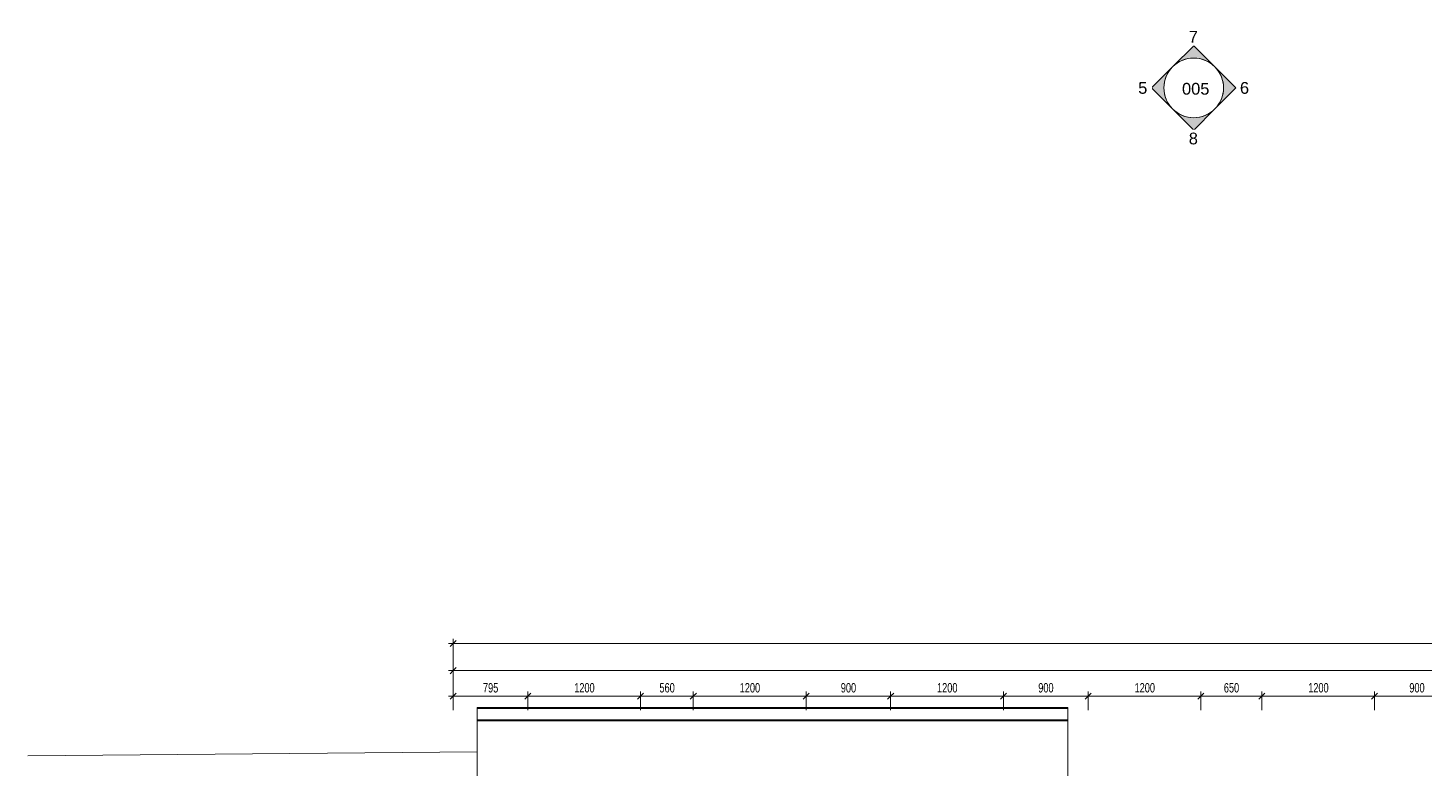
# Model space of a CAD drawing. Header units: millimetres. Extents: x 46521 to 257780, y -45352 to 20466.
# Drawn here: x 48966 to 63824, y -17281 to -9404 of the extents above; entities that cross this region are included whole.
import ezdxf

# ---------------------------------------------------------------- set-up
doc = ezdxf.new("R2010")
doc.units = ezdxf.units.MM
for name, color, linetype, lineweight in [('A-ANNO-DIMS', 211, 'Continuous', 9), ('A-ANNO-DIMS-50', 211, 'Continuous', 9), ('A-ROOF', 132, 'Continuous', 13), ('A-ROOF-OTLN', 132, 'Continuous', 13), ('G-ANNO-SYMB', 111, 'Continuous', 9)]:
    doc.layers.add(name, color=color, linetype=linetype, lineweight=lineweight)
doc.styles.add('Arial', font='arial.ttf', dxfattribs={"height": 125})
doc.styles.add('Arial_2', font='arial.ttf', dxfattribs={"width": 0.7, "height": 100})
doc.dimstyles.new('Vnitřní_-_průhledné', dxfattribs={"dimscale": 304.8, "dimtxt": 102.02594, "dimasz": 0.213255, "dimexe": 0.164042, "dimexo": 0.0625, "dimgap": 0.032808, "dimtad": 1, "dimdec": 0, "dimrnd": 5, "dimzin": 0, "dimdsep": 46, "dimtxsty": 'Arial_2', "dimblk1": 'OBLIQUE', "dimblk2": 'OBLIQUE', "dimsah": 1, "dimcen": 0.09, "dimdle": 0.164042, "dimazin": 0, "dimtfac": 1, "dimtdec": 4, "dimtix": 1, "dimtmove": 0, "dimatfit": 3, "dimfxl": 0.492126, "dimfxlon": 1, "dimtvp": 1, "dimtolj": 1, "dimtzin": 0, "dimarcsym": 2})

# ---------------------------------------------------------------- blocks, each defined once
blk = doc.blocks.new('Pohled - Vyplněná šipka-93341-2NP_DEMOLICE B')
at = {"layer": 'G-ANNO-SYMB'}
blk.add_circle((0, 0), 6.35, dxfattribs=at)
blk = doc.blocks.new('Pohled - Vyplněná šipka-94945-2NP_DEMOLICE B')
at = {"layer": 'G-ANNO-SYMB'}
h = blk.add_hatch(color=256, dxfattribs=at)
edge = h.paths.add_edge_path()
edge.add_line((0, 8.98), (4.49, 4.49))
edge.add_arc((0, 0), 6.35, 45, 135)
edge.add_line((-4.49, 4.49), (0, 8.98))
for p, q in [((0, 8.98), (-4.49, 4.49)), ((0, 8.98), (-4.49, 4.49)), ((4.49, 4.49), (0, 8.98)), ((4.49, 4.49), (0, 8.98))]:
    blk.add_line(p, q, dxfattribs=at)
blk.add_arc((0, 0), 6.35, 45, 135, dxfattribs=at)
blk = doc.blocks.new('DIMBLOCK1-2NP_DEMOLICE B')
at = {"layer": 'A-ANNO-DIMS-50'}
for p, q in [((53491, -16516), (53491, -16466)), ((54287, -16516), (54287, -16466)), ((53441, -16516), (54287, -16516)), ((53491, -16516), (53491, -16666)), ((54287, -16516), (54287, -16666))]:
    blk.add_line(p, q, dxfattribs=at)
at = {"layer": 'A-ANNO-DIMS-50', "lineweight": 18}
for p, q in [((53491, -16516), (53524, -16483)), ((54287, -16516), (54319, -16483)), ((53491, -16516), (53459, -16548)), ((54287, -16516), (54254, -16548))]:
    blk.add_line(p, q, dxfattribs=at)
at = {"layer": 'A-ANNO-DIMS-50', "color": 0, "insert": (53809, -16376), "char_height": 100, "width": 192.12, "attachment_point": 1, "line_spacing_factor": 0.941778, "style": 'Arial_2'}
blk.add_mtext('795', dxfattribs=at)
blk = doc.blocks.new('_Oblique')
at = {"color": 0, "linetype": 'ByBlock', "lineweight": -2}
blk.add_line((-0.5, -0.5), (0.5, 0.5), dxfattribs=at)
blk = doc.blocks.new('DIMBLOCK2-2NP_DEMOLICE B')
at = {"layer": 'A-ANNO-DIMS-50'}
for p, q in [((54287, -16516), (54287, -16466)), ((55487, -16516), (55487, -16466)), ((54287, -16516), (55487, -16516)), ((54287, -16516), (54287, -16666)), ((55487, -16516), (55487, -16666))]:
    blk.add_line(p, q, dxfattribs=at)
at = {"layer": 'A-ANNO-DIMS-50', "lineweight": 18}
for p, q in [((54287, -16516), (54319, -16483)), ((55487, -16516), (55519, -16483)), ((54287, -16516), (54254, -16548)), ((55487, -16516), (55454, -16548))]:
    blk.add_line(p, q, dxfattribs=at)
at = {"layer": 'A-ANNO-DIMS-50', "color": 0, "insert": (54780, -16376), "char_height": 100, "width": 256.16, "attachment_point": 1, "line_spacing_factor": 0.941778, "style": 'Arial_2'}
blk.add_mtext('1200', dxfattribs=at)
blk = doc.blocks.new('DIMBLOCK3-2NP_DEMOLICE B')
at = {"layer": 'A-ANNO-DIMS-50'}
for p, q in [((55487, -16516), (55487, -16466)), ((56047, -16516), (56047, -16466)), ((55487, -16516), (56047, -16516)), ((55487, -16516), (55487, -16666)), ((56047, -16516), (56047, -16666))]:
    blk.add_line(p, q, dxfattribs=at)
at = {"layer": 'A-ANNO-DIMS-50', "lineweight": 18}
for p, q in [((55487, -16516), (55519, -16483)), ((56047, -16516), (56080, -16483)), ((55487, -16516), (55454, -16548)), ((56047, -16516), (56015, -16548))]:
    blk.add_line(p, q, dxfattribs=at)
at = {"layer": 'A-ANNO-DIMS-50', "color": 0, "insert": (55687, -16376), "char_height": 100, "width": 192.12, "attachment_point": 1, "line_spacing_factor": 0.941778, "style": 'Arial_2'}
blk.add_mtext('560', dxfattribs=at)
blk = doc.blocks.new('DIMBLOCK4-2NP_DEMOLICE B')
at = {"layer": 'A-ANNO-DIMS-50'}
for p, q in [((56047, -16516), (56047, -16466)), ((57247, -16516), (57247, -16466)), ((56047, -16516), (57247, -16516)), ((56047, -16516), (56047, -16666)), ((57247, -16516), (57247, -16666))]:
    blk.add_line(p, q, dxfattribs=at)
at = {"layer": 'A-ANNO-DIMS-50', "lineweight": 18}
for p, q in [((56047, -16516), (56080, -16483)), ((57247, -16516), (57280, -16483)), ((56047, -16516), (56015, -16548)), ((57247, -16516), (57215, -16548))]:
    blk.add_line(p, q, dxfattribs=at)
at = {"layer": 'A-ANNO-DIMS-50', "color": 0, "insert": (56541, -16376), "char_height": 100, "width": 256.16, "attachment_point": 1, "line_spacing_factor": 0.941778, "style": 'Arial_2'}
blk.add_mtext('1200', dxfattribs=at)
blk = doc.blocks.new('DIMBLOCK5-2NP_DEMOLICE B')
at = {"layer": 'A-ANNO-DIMS-50'}
for p, q in [((57247, -16516), (57247, -16466)), ((58147, -16516), (58147, -16466)), ((57247, -16516), (58147, -16516)), ((57247, -16516), (57247, -16666)), ((58147, -16516), (58147, -16666))]:
    blk.add_line(p, q, dxfattribs=at)
at = {"layer": 'A-ANNO-DIMS-50', "lineweight": 18}
for p, q in [((57247, -16516), (57280, -16483)), ((58147, -16516), (58180, -16483)), ((57247, -16516), (57215, -16548)), ((58147, -16516), (58115, -16548))]:
    blk.add_line(p, q, dxfattribs=at)
at = {"layer": 'A-ANNO-DIMS-50', "color": 0, "insert": (57617, -16376), "char_height": 100, "width": 192.12, "attachment_point": 1, "line_spacing_factor": 0.941778, "style": 'Arial_2'}
blk.add_mtext('900', dxfattribs=at)
blk = doc.blocks.new('DIMBLOCK6-2NP_DEMOLICE B')
at = {"layer": 'A-ANNO-DIMS-50'}
for p, q in [((58147, -16516), (58147, -16466)), ((59347, -16516), (59347, -16466)), ((58147, -16516), (59347, -16516)), ((58147, -16516), (58147, -16666)), ((59347, -16516), (59347, -16666))]:
    blk.add_line(p, q, dxfattribs=at)
at = {"layer": 'A-ANNO-DIMS-50', "lineweight": 18}
for p, q in [((58147, -16516), (58180, -16483)), ((59347, -16516), (59380, -16483)), ((58147, -16516), (58115, -16548)), ((59347, -16516), (59315, -16548))]:
    blk.add_line(p, q, dxfattribs=at)
at = {"layer": 'A-ANNO-DIMS-50', "color": 0, "insert": (58641, -16376), "char_height": 100, "width": 256.16, "attachment_point": 1, "line_spacing_factor": 0.941778, "style": 'Arial_2'}
blk.add_mtext('1200', dxfattribs=at)
blk = doc.blocks.new('DIMBLOCK7-2NP_DEMOLICE B')
at = {"layer": 'A-ANNO-DIMS-50'}
for p, q in [((59347, -16516), (59347, -16466)), ((60249, -16516), (60249, -16466)), ((59347, -16516), (60249, -16516)), ((59347, -16516), (59347, -16666)), ((60249, -16516), (60249, -16666))]:
    blk.add_line(p, q, dxfattribs=at)
at = {"layer": 'A-ANNO-DIMS-50', "lineweight": 18}
for p, q in [((59347, -16516), (59380, -16483)), ((60249, -16516), (60282, -16483)), ((59347, -16516), (59315, -16548)), ((60249, -16516), (60217, -16548))]:
    blk.add_line(p, q, dxfattribs=at)
at = {"layer": 'A-ANNO-DIMS-50', "color": 0, "insert": (59718, -16376), "char_height": 100, "width": 192.12, "attachment_point": 1, "line_spacing_factor": 0.941778, "style": 'Arial_2'}
blk.add_mtext('900', dxfattribs=at)
blk = doc.blocks.new('DIMBLOCK8-2NP_DEMOLICE B')
at = {"layer": 'A-ANNO-DIMS-50'}
for p, q in [((60249, -16516), (60249, -16466)), ((61449, -16516), (61449, -16466)), ((60249, -16516), (61449, -16516)), ((60249, -16516), (60249, -16666)), ((61449, -16516), (61449, -16666))]:
    blk.add_line(p, q, dxfattribs=at)
at = {"layer": 'A-ANNO-DIMS-50', "lineweight": 18}
for p, q in [((60249, -16516), (60282, -16483)), ((61449, -16516), (61482, -16483)), ((60249, -16516), (60217, -16548)), ((61449, -16516), (61417, -16548))]:
    blk.add_line(p, q, dxfattribs=at)
at = {"layer": 'A-ANNO-DIMS-50', "color": 0, "insert": (60743, -16376), "char_height": 100, "width": 256.16, "attachment_point": 1, "line_spacing_factor": 0.941778, "style": 'Arial_2'}
blk.add_mtext('1200', dxfattribs=at)
blk = doc.blocks.new('DIMBLOCK9-2NP_DEMOLICE B')
at = {"layer": 'A-ANNO-DIMS-50'}
for p, q in [((61449, -16516), (61449, -16466)), ((62097, -16516), (62097, -16466)), ((61449, -16516), (62097, -16516)), ((61449, -16516), (61449, -16666)), ((62097, -16516), (62097, -16666))]:
    blk.add_line(p, q, dxfattribs=at)
at = {"layer": 'A-ANNO-DIMS-50', "lineweight": 18}
for p, q in [((61449, -16516), (61482, -16483)), ((62097, -16516), (62130, -16483)), ((61449, -16516), (61417, -16548)), ((62097, -16516), (62065, -16548))]:
    blk.add_line(p, q, dxfattribs=at)
at = {"layer": 'A-ANNO-DIMS-50', "color": 0, "insert": (61693, -16376), "char_height": 100, "width": 192.12, "attachment_point": 1, "line_spacing_factor": 0.941778, "style": 'Arial_2'}
blk.add_mtext('650', dxfattribs=at)
blk = doc.blocks.new('DIMBLOCK10-2NP_DEMOLICE B')
at = {"layer": 'A-ANNO-DIMS-50'}
for p, q in [((62097, -16516), (62097, -16466)), ((63297, -16516), (63297, -16466)), ((62097, -16516), (63297, -16516)), ((62097, -16516), (62097, -16666)), ((63297, -16516), (63297, -16666))]:
    blk.add_line(p, q, dxfattribs=at)
at = {"layer": 'A-ANNO-DIMS-50', "lineweight": 18}
for p, q in [((62097, -16516), (62130, -16483)), ((63297, -16516), (63330, -16483)), ((62097, -16516), (62065, -16548)), ((63297, -16516), (63265, -16548))]:
    blk.add_line(p, q, dxfattribs=at)
at = {"layer": 'A-ANNO-DIMS-50', "color": 0, "insert": (62591, -16376), "char_height": 100, "width": 256.16, "attachment_point": 1, "line_spacing_factor": 0.941778, "style": 'Arial_2'}
blk.add_mtext('1200', dxfattribs=at)
blk = doc.blocks.new('DIMBLOCK11-2NP_DEMOLICE B')
at = {"layer": 'A-ANNO-DIMS-50'}
for p, q in [((63297, -16516), (63297, -16466)), ((64197, -16516), (64197, -16466)), ((63297, -16516), (64197, -16516)), ((63297, -16516), (63297, -16666)), ((64197, -16516), (64197, -16666))]:
    blk.add_line(p, q, dxfattribs=at)
at = {"layer": 'A-ANNO-DIMS-50', "lineweight": 18}
for p, q in [((63297, -16516), (63330, -16483)), ((64197, -16516), (64230, -16483)), ((63297, -16516), (63265, -16548)), ((64197, -16516), (64165, -16548))]:
    blk.add_line(p, q, dxfattribs=at)
at = {"layer": 'A-ANNO-DIMS-50', "color": 0, "insert": (63667, -16376), "char_height": 100, "width": 192.12, "attachment_point": 1, "line_spacing_factor": 0.941778, "style": 'Arial_2'}
blk.add_mtext('900', dxfattribs=at)
blk = doc.blocks.new('DIMBLOCK95-2NP_DEMOLICE B')
at = {"layer": 'A-ANNO-DIMS-50'}
for p, q in [((53491, -16243), (53491, -16193)), ((96390, -16243), (96390, -16193)), ((53441, -16243), (96440, -16243)), ((53491, -16243), (53491, -16393)), ((96390, -16243), (96390, -16393))]:
    blk.add_line(p, q, dxfattribs=at)
at = {"layer": 'A-ANNO-DIMS-50', "lineweight": 18}
for p, q in [((53491, -16243), (53459, -16276)), ((53491, -16243), (53524, -16211)), ((96390, -16243), (96357, -16276)), ((96390, -16243), (96422, -16211))]:
    blk.add_line(p, q, dxfattribs=at)
at = {"layer": 'A-ANNO-DIMS-50', "color": 0, "insert": (74807, -16103), "char_height": 100, "width": 320.2, "attachment_point": 1, "line_spacing_factor": 0.941778, "style": 'Arial_2'}
blk.add_mtext('42900', dxfattribs=at)
blk = doc.blocks.new('DIMBLOCK96-2NP_DEMOLICE B')
at = {"layer": 'A-ANNO-DIMS-50'}
for p, q in [((53441, -15954), (96440, -15954)), ((53491, -15954), (53491, -15904)), ((53491, -15954), (53491, -16620)), ((96390, -15954), (96390, -15904)), ((96390, -15954), (96390, -16620))]:
    blk.add_line(p, q, dxfattribs=at)
at = {"layer": 'A-ANNO-DIMS-50', "lineweight": 18}
for p, q in [((53491, -15954), (53459, -15987)), ((53491, -15954), (53524, -15922)), ((96390, -15954), (96357, -15987)), ((96390, -15954), (96422, -15922))]:
    blk.add_line(p, q, dxfattribs=at)
at = {"layer": 'A-ANNO-DIMS-50', "color": 0, "insert": (74807, -15815), "char_height": 100, "width": 320.2, "attachment_point": 1, "line_spacing_factor": 0.941778, "style": 'Arial_2'}
blk.add_mtext('42900', dxfattribs=at)

msp = doc.modelspace()

# ---------------------------------------------------------------- linework, layer by layer
at = {"layer": 'A-ROOF', "color": 41}
for p, q in [((53746.7, -16778.2), (60032.4, -16778.2)), ((53746.7, -18478.2), (53746.7, -16778.2)), ((60032.4, -16778.2), (60032.4, -18478.2)), ((53746.7, -17108.7), (48966.4, -17150.4))]:
    msp.add_line(p, q, dxfattribs=at)
at = {"layer": 'A-ROOF-OTLN', "color": 41}
for p, q in [((53746.7, -16778.2), (53746.7, -16635)), ((53746.7, -16635), (60032.4, -16635)), ((60032.4, -16635), (60032.4, -16778.2)), ((53746.7, -16646), (60032.4, -16646)), ((53746.7, -16768.2), (60032.4, -16768.2))]:
    msp.add_line(p, q, dxfattribs=at)

# ---------------------------------------------------------------- block references
at = {"layer": 'G-ANNO-SYMB', "xscale": 49.99999999999998, "yscale": 49.99999999999998, "zscale": 49.99999999999998}
for name in ['Pohled - Vyplněná šipka-94945-2NP_DEMOLICE B', 'Pohled - Vyplněná šipka-93341-2NP_DEMOLICE B']:
    msp.add_blockref(name, (61372.6, -10042.3), dxfattribs=at)
at = {"layer": 'G-ANNO-SYMB', "extrusion": (0, 0, -1), "xscale": 49.99999999999998, "yscale": 49.99999999999998, "zscale": 49.99999999999998, "rotation": 180}
msp.add_blockref('Pohled - Vyplněná šipka-94945-2NP_DEMOLICE B', (-61372.6, -10042.3), dxfattribs=at)

# ---------------------------------------------------------------- dimensions: what is measured, and where the dimension line sits
at = {"layer": 'A-ANNO-DIMS'}
for base, p1, p2, override, picture, middle in [((96389.6, -15954.5), (53491.4, -16620.3), (96389.6, -16620.3), {"dimpost": '<>', "dimfxl": 42898.248061}, 'DIMBLOCK96-2NP_DEMOLICE B', (74940.5, -15893.4)), ((96389.6, -16243.2), (53491.4, -16393.2), (96389.6, -16393.2), {"dimpost": '<>', "dimfxl": 42898.248061}, 'DIMBLOCK95-2NP_DEMOLICE B', (74940.5, -16182.2)), ((54286.8537, -16515.935), (53491.3776, -16665.935), (54286.8537, -16665.935), {"dimpost": '<>', "dimfxl": 795.476062}, 'DIMBLOCK1-2NP_DEMOLICE B', (53889.1157, -16454.8777)), ((55486.9, -16515.9), (54286.9, -16665.9), (55486.9, -16665.9), {"dimpost": '<>', "dimfxl": 1200}, 'DIMBLOCK2-2NP_DEMOLICE B', (54886.9, -16454.9)), ((56047.4462, -16515.935), (55486.8537, -16665.935), (56047.4462, -16665.935), {"dimpost": '<>', "dimfxl": 560.592551}, 'DIMBLOCK3-2NP_DEMOLICE B', (55767.15, -16454.8777)), ((57247.4, -16515.9), (56047.4, -16665.9), (57247.4, -16665.9), {"dimpost": '<>', "dimfxl": 1200}, 'DIMBLOCK4-2NP_DEMOLICE B', (56647.4, -16454.9)), ((58147.4, -16515.9), (57247.4, -16665.9), (58147.4, -16665.9), {"dimpost": '<>', "dimfxl": 900}, 'DIMBLOCK5-2NP_DEMOLICE B', (57697.4, -16454.9)), ((59347.4, -16515.9), (58147.4, -16665.9), (59347.4, -16665.9), {"dimpost": '<>', "dimfxl": 1200}, 'DIMBLOCK6-2NP_DEMOLICE B', (58747.4, -16454.9)), ((60249.5, -16515.9), (59347.4, -16665.9), (60249.5, -16665.9), {"dimpost": '<>', "dimfxl": 902.040508}, 'DIMBLOCK7-2NP_DEMOLICE B', (59798.5, -16454.9)), ((61449.5, -16515.9), (60249.5, -16665.9), (61449.5, -16665.9), {"dimpost": '<>', "dimfxl": 1200}, 'DIMBLOCK8-2NP_DEMOLICE B', (60849.5, -16454.9)), ((62097.4, -16515.9), (61449.5, -16665.9), (62097.4, -16665.9), {"dimpost": '<>', "dimfxl": 647.959492}, 'DIMBLOCK9-2NP_DEMOLICE B', (61773.5, -16454.9)), ((63297.4, -16515.9), (62097.4, -16665.9), (63297.4, -16665.9), {"dimpost": '<>', "dimfxl": 1200}, 'DIMBLOCK10-2NP_DEMOLICE B', (62697.4, -16454.9)), ((64197.4, -16515.9), (63297.4, -16665.9), (64197.4, -16665.9), {"dimpost": '<>', "dimfxl": 900}, 'DIMBLOCK11-2NP_DEMOLICE B', (63747.4, -16454.9))]:
    dim = msp.add_linear_dim(base=base, p1=p1, p2=p2, dimstyle='Vnitřní_-_průhledné', override=override, dxfattribs=at)
    dim.commit()
    dim.dimension.update_dxf_attribs({"geometry": picture, "text_midpoint": middle})

# ---------------------------------------------------------------- next in the draw order: texts
at = {"layer": 'G-ANNO-SYMB', "char_height": 125, "attachment_point": 1, "style": 'Arial', "bg_fill": 3, "box_fill_scale": 1.25, "bg_fill_color": 256, "bg_fill_true_color": 13158600, "bg_fill_transparency": 0}
for s, insert, width in [('\\fArial|b0|i0|c238|p34|;7', (61320, -9435.4), 116.245), ('108', (61248.2, -9989.4), 348.734), ('\\fArial|b0|i0|c238|p34|;8', (61320, -10518.2), 116.245)]:
    msp.add_mtext(s, dxfattribs=dict(at, insert=insert, width=width))

# ---------------------------------------------------------------- next in the draw order: block references
at = {"layer": 'G-ANNO-SYMB', "xscale": 49.99999999999998, "yscale": 49.99999999999998, "zscale": 49.99999999999998}
for name in ['Pohled - Vyplněná šipka-94945-2NP_DEMOLICE B', 'Pohled - Vyplněná šipka-93341-2NP_DEMOLICE B']:
    msp.add_blockref(name, (61372.6, -10042.3), dxfattribs=at)
at = {"layer": 'G-ANNO-SYMB', "xscale": 49.99999999999998, "yscale": 49.99999999999998, "zscale": 49.99999999999998, "rotation": 90}
msp.add_blockref('Pohled - Vyplněná šipka-94945-2NP_DEMOLICE B', (61372.6, -10042.3), dxfattribs=at)
at = {"layer": 'G-ANNO-SYMB', "extrusion": (0, 0, -1), "xscale": 49.99999999999998, "yscale": 49.99999999999998, "zscale": 49.99999999999998}
for rotation in [89.9999999999998, 180]:
    msp.add_blockref('Pohled - Vyplněná šipka-94945-2NP_DEMOLICE B', (-61372.6, -10042.3), dxfattribs=dict(at, rotation=rotation))

# ---------------------------------------------------------------- next in the draw order: texts
at = {"layer": 'G-ANNO-SYMB', "char_height": 125, "attachment_point": 1, "style": 'Arial', "bg_fill": 3, "box_fill_scale": 1.25, "bg_fill_color": 256, "bg_fill_true_color": 13158600, "bg_fill_transparency": 0}
for s, insert, width in [('\\fArial|b0|i0|c238|p34|;7', (61320, -9435.4), 116.245), ('\\fArial|b0|i0|c238|p34|;5', (60781.7, -9979.9), 116.245), ('\\fArial|b0|i0|c238|p34|;6', (61864.5, -9979.9), 116.245), ('116', (61248.2, -9989.4), 348.734), ('\\fArial|b0|i0|c238|p34|;8', (61320, -10518.2), 116.245)]:
    msp.add_mtext(s, dxfattribs=dict(at, insert=insert, width=width))

# ---------------------------------------------------------------- next in the draw order: block references
at = {"layer": 'G-ANNO-SYMB', "xscale": 49.99999999999998, "yscale": 49.99999999999998, "zscale": 49.99999999999998}
for name in ['Pohled - Vyplněná šipka-94945-2NP_DEMOLICE B', 'Pohled - Vyplněná šipka-93341-2NP_DEMOLICE B']:
    msp.add_blockref(name, (61372.6, -10042.3), dxfattribs=at)
at = {"layer": 'G-ANNO-SYMB', "xscale": 49.99999999999998, "yscale": 49.99999999999998, "zscale": 49.99999999999998, "rotation": 90}
msp.add_blockref('Pohled - Vyplněná šipka-94945-2NP_DEMOLICE B', (61372.6, -10042.3), dxfattribs=at)
at = {"layer": 'G-ANNO-SYMB', "extrusion": (0, 0, -1), "xscale": 49.99999999999998, "yscale": 49.99999999999998, "zscale": 49.99999999999998, "rotation": 180}
msp.add_blockref('Pohled - Vyplněná šipka-94945-2NP_DEMOLICE B', (-61372.6, -10042.3), dxfattribs=at)

# ---------------------------------------------------------------- next in the draw order: texts
at = {"layer": 'G-ANNO-SYMB', "char_height": 125, "attachment_point": 1, "style": 'Arial', "bg_fill": 3, "box_fill_scale": 1.25, "bg_fill_color": 256, "bg_fill_true_color": 13158600, "bg_fill_transparency": 0}
for s, insert, width in [('\\fArial|b0|i0|c238|p34|;7', (61320, -9435.4), 116.245), ('\\fArial|b0|i0|c238|p34|;5', (60781.7, -9979.9), 116.245), ('116', (61248.2, -9989.4), 348.734), ('\\fArial|b0|i0|c238|p34|;8', (61320, -10518.2), 116.245)]:
    msp.add_mtext(s, dxfattribs=dict(at, insert=insert, width=width))

# ---------------------------------------------------------------- next in the draw order: block references
at = {"layer": 'G-ANNO-SYMB', "xscale": 49.99999999999998, "yscale": 49.99999999999998, "zscale": 49.99999999999998}
msp.add_blockref('Pohled - Vyplněná šipka-93341-2NP_DEMOLICE B', (61372.6, -10042.3), dxfattribs=at)
at = {"layer": 'G-ANNO-SYMB', "extrusion": (0, 0, -1), "xscale": 49.99999999999998, "yscale": 49.99999999999998, "zscale": 49.99999999999998, "rotation": 90.00000000000053}
msp.add_blockref('Pohled - Vyplněná šipka-94945-2NP_DEMOLICE B', (-61372.6, -10042.3), dxfattribs=at)

# ---------------------------------------------------------------- next in the draw order: texts
at = {"layer": 'G-ANNO-SYMB', "char_height": 125, "attachment_point": 1, "style": 'Arial', "bg_fill": 3, "box_fill_scale": 1.25, "bg_fill_color": 256, "bg_fill_true_color": 13158600, "bg_fill_transparency": 0}
for s, insert, width in [('\\fArial|b0|i0|c238|p34|;6', (61864.5, -9979.9), 116.245), ('116', (61248.2, -9989.4), 348.734)]:
    msp.add_mtext(s, dxfattribs=dict(at, insert=insert, width=width))

# ---------------------------------------------------------------- next in the draw order: block references
at = {"layer": 'G-ANNO-SYMB', "xscale": 49.99999999999998, "yscale": 49.99999999999998, "zscale": 49.99999999999998}
msp.add_blockref('Pohled - Vyplněná šipka-93341-2NP_DEMOLICE B', (61372.6, -10042.3), dxfattribs=at)

# ---------------------------------------------------------------- next in the draw order: texts
at = {"layer": 'G-ANNO-SYMB', "insert": (61248.2, -9989.4), "char_height": 125, "width": 348.734, "attachment_point": 1, "style": 'Arial', "bg_fill": 3, "box_fill_scale": 1.25, "bg_fill_color": 256, "bg_fill_true_color": 13158600, "bg_fill_transparency": 0}
msp.add_mtext('116', dxfattribs=at)

# ---------------------------------------------------------------- next in the draw order: block references
at = {"layer": 'G-ANNO-SYMB', "xscale": 49.99999999999998, "yscale": 49.99999999999998, "zscale": 49.99999999999998}
msp.add_blockref('Pohled - Vyplněná šipka-93341-2NP_DEMOLICE B', (61372.6, -10042.3), dxfattribs=at)

# ---------------------------------------------------------------- next in the draw order: texts
at = {"layer": 'G-ANNO-SYMB', "insert": (61248.2, -9989.4), "char_height": 125, "width": 348.734, "attachment_point": 1, "style": 'Arial', "bg_fill": 3, "box_fill_scale": 1.25, "bg_fill_color": 256, "bg_fill_true_color": 13158600, "bg_fill_transparency": 0}
msp.add_mtext('005', dxfattribs=at)

# ---------------------------------------------------------------- next in the draw order: block references
at = {"layer": 'G-ANNO-SYMB', "xscale": 49.99999999999998, "yscale": 49.99999999999998, "zscale": 49.99999999999998}
msp.add_blockref('Pohled - Vyplněná šipka-93341-2NP_DEMOLICE B', (61372.6, -10042.3), dxfattribs=at)
at = {"layer": 'G-ANNO-SYMB', "xscale": 49.99999999999998, "yscale": 49.99999999999998, "zscale": 49.99999999999998, "rotation": 90}
msp.add_blockref('Pohled - Vyplněná šipka-94945-2NP_DEMOLICE B', (61372.6, -10042.3), dxfattribs=at)

# ---------------------------------------------------------------- next in the draw order: texts
at = {"layer": 'G-ANNO-SYMB', "char_height": 125, "attachment_point": 1, "style": 'Arial', "bg_fill": 3, "box_fill_scale": 1.25, "bg_fill_color": 256, "bg_fill_true_color": 13158600, "bg_fill_transparency": 0}
for s, insert, width in [('\\fArial|b0|i0|c238|p34|;5', (60781.7, -9979.9), 116.245), ('005', (61248.2, -9989.4), 348.734)]:
    msp.add_mtext(s, dxfattribs=dict(at, insert=insert, width=width))

# ---------------------------------------------------------------- next in the draw order: block references
at = {"layer": 'G-ANNO-SYMB', "xscale": 49.99999999999998, "yscale": 49.99999999999998, "zscale": 49.99999999999998}
msp.add_blockref('Pohled - Vyplněná šipka-93341-2NP_DEMOLICE B', (61372.6, -10042.3), dxfattribs=at)

# ---------------------------------------------------------------- next in the draw order: texts
at = {"layer": 'G-ANNO-SYMB', "insert": (61248.2, -9989.4), "char_height": 125, "width": 348.734, "attachment_point": 1, "style": 'Arial', "bg_fill": 3, "box_fill_scale": 1.25, "bg_fill_color": 256, "bg_fill_true_color": 13158600, "bg_fill_transparency": 0}
msp.add_mtext('005', dxfattribs=at)

# ---------------------------------------------------------------- next in the draw order: block references
at = {"layer": 'G-ANNO-SYMB', "xscale": 49.99999999999998, "yscale": 49.99999999999998, "zscale": 49.99999999999998}
msp.add_blockref('Pohled - Vyplněná šipka-93341-2NP_DEMOLICE B', (61372.6, -10042.3), dxfattribs=at)

# ---------------------------------------------------------------- next in the draw order: texts
at = {"layer": 'G-ANNO-SYMB', "insert": (61248.2, -9989.4), "char_height": 125, "width": 348.734, "attachment_point": 1, "style": 'Arial', "bg_fill": 3, "box_fill_scale": 1.25, "bg_fill_color": 256, "bg_fill_true_color": 13158600, "bg_fill_transparency": 0}
msp.add_mtext('005', dxfattribs=at)

# ---------------------------------------------------------------- next in the draw order: block references
at = {"layer": 'G-ANNO-SYMB', "extrusion": (0, 0, -1), "xscale": 49.99999999999998, "yscale": 49.99999999999998, "zscale": 49.99999999999998, "rotation": 90.00000000000053}
msp.add_blockref('Pohled - Vyplněná šipka-94945-2NP_DEMOLICE B', (-61372.6, -10042.3), dxfattribs=at)

# ---------------------------------------------------------------- next in the draw order: texts
at = {"layer": 'G-ANNO-SYMB', "insert": (61864.5, -9979.9), "char_height": 125, "width": 116.245, "attachment_point": 1, "style": 'Arial', "bg_fill": 3, "box_fill_scale": 1.25, "bg_fill_color": 256, "bg_fill_true_color": 13158600, "bg_fill_transparency": 0}
msp.add_mtext('\\fArial|b0|i0|c238|p34|;6', dxfattribs=at)

doc.saveas('drawing.dxf')
